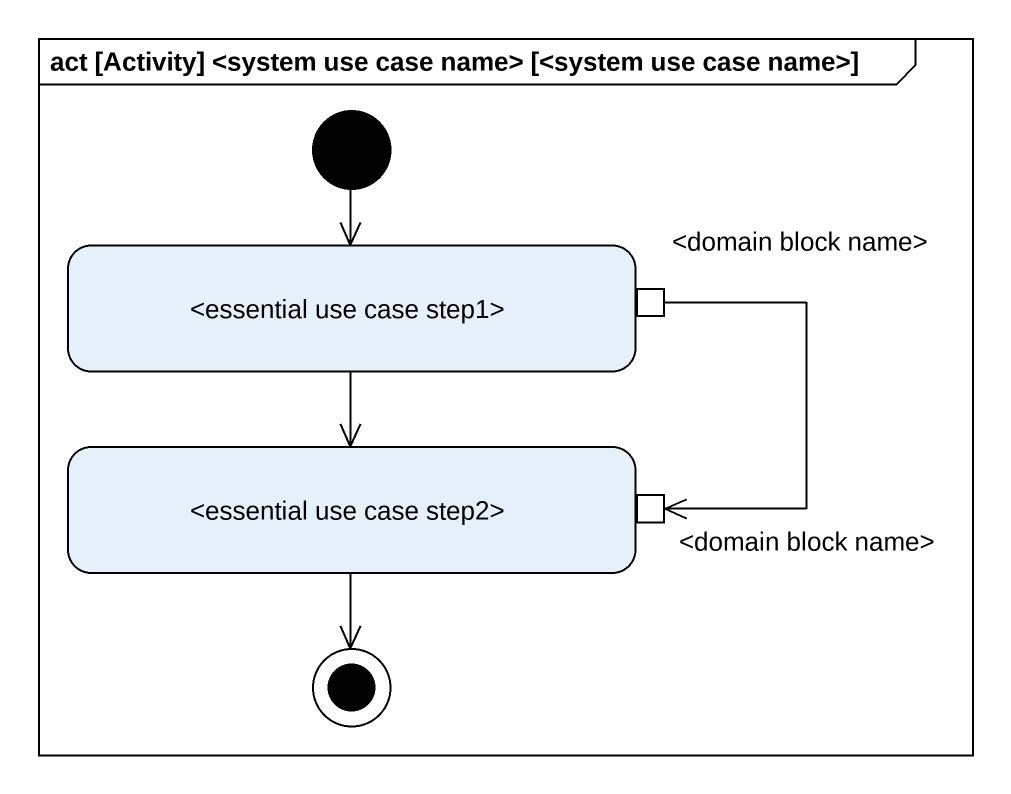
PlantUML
@startuml
mainframe act [Activity] <system use case name> [<system use case name>]
hide empty description
state "<essential use case step1>" as essential_use_case_step1 {
  state "<domain block name>" as domain_block_name <<outputPin>>
}
state "<essential use case step2>" as essential_use_case_step2 {
  state "<domain block name>" as domain_block_name_2 <<inputPin>>
}
[*] --> essential_use_case_step1
essential_use_case_step1 --> essential_use_case_step2
domain_block_name --> domain_block_name_2
essential_use_case_step2 --> [*]
@enduml
